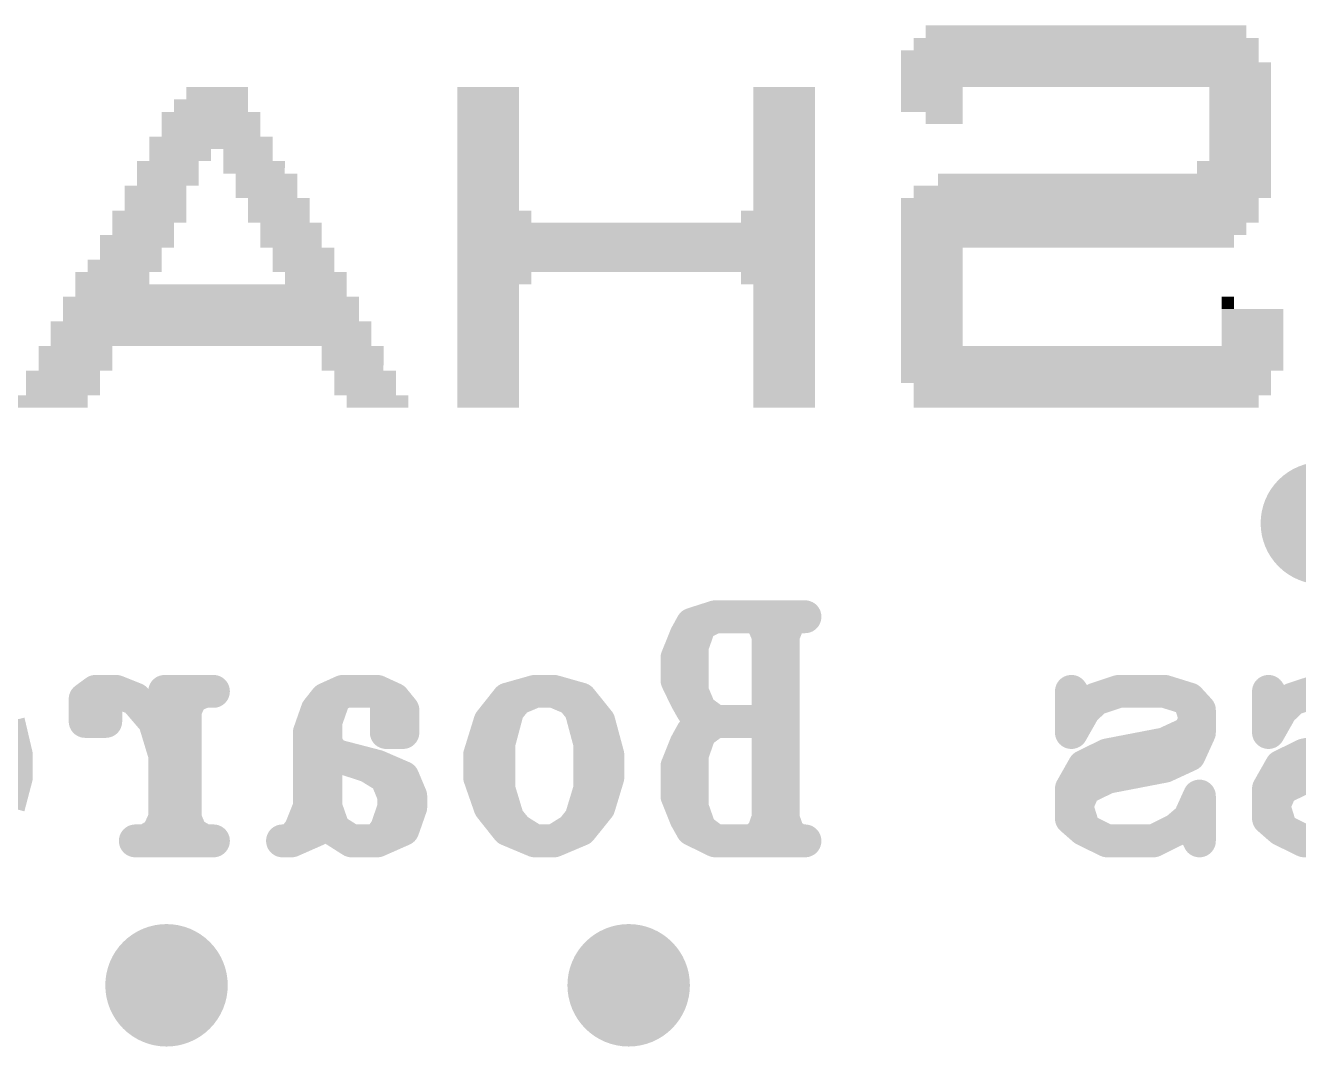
# Model space of a CAD drawing. Extents: x -0.1 to 57.1, y -0.1 to 42.5.
# Drawn here: x 7.39 to 12.9, y 21.73 to 26.15 of the extents above; entities that cross this region are included whole.
import ezdxf

# ---------------------------------------------------------------- set-up
doc = ezdxf.new("R2010")
doc.units = 0
doc.header["$MEASUREMENT"] = 0
doc.layers.get('0').update_dxf_attribs({"linetype": 'CONTINUOUS'})
doc.layers.add('03_ASSY2_GBR', color=2, linetype='CONTINUOUS')

# ---------------------------------------------------------------- blocks, each defined once
blk = doc.blocks.new('ROUND_182')
at = {"const_width": 0.265}
blk.add_lwpolyline([(-0.1325, 0, 1), (0.1325, 0, 1)], format="xyb", close=True, dxfattribs=at)
blk = doc.blocks.new('ROUND_152')
at = {"const_width": 0.07112}
blk.add_lwpolyline([(-0.03556, 0, 1), (0.03556, 0, 1)], format="xyb", close=True, dxfattribs=at)

msp = doc.modelspace()

# ---------------------------------------------------------------- linework, layer by layer
at = {"layer": '03_ASSY2_GBR', "const_width": 0.14224}
for points in [[(10.375, 23.595), (10.275, 23.563)], [(10.375, 23.595), (10.309, 23.563)], [(10.763, 23.595), (10.375, 23.595)], [(10.536, 23.595), (10.603, 23.563)], [(10.569, 23.595), (10.603, 23.514)], [(10.603, 23.595), (10.603, 22.625)], [(10.669, 23.595), (10.669, 22.625)], [(10.736, 23.595), (10.669, 23.563)], [(10.702, 23.595), (10.669, 23.514)], [(10.248, 23.514), (10.209, 23.417)], [(10.275, 23.563), (10.248, 23.514)], [(10.275, 23.514), (10.248, 23.417)], [(10.309, 23.563), (10.275, 23.466)], [(10.636, 23.563), (10.636, 22.674)], [(10.275, 23.466), (10.275, 23.272)], [(10.209, 23.417), (10.209, 23.32)], [(10.248, 23.417), (10.248, 23.32)], [(10.209, 23.32), (10.248, 23.239)], [(10.248, 23.32), (10.275, 23.239)], [(7.648, 23.239), (7.693, 23.272)], [(7.648, 23.142), (7.648, 23.239)], [(7.693, 23.272), (7.782, 23.272)], [(7.693, 23.191), (7.693, 23.239)], [(7.693, 23.239), (7.737, 23.239)], [(7.737, 23.239), (7.737, 23.142)], [(7.782, 23.272), (7.865, 23.239)], [(7.865, 23.239), (7.948, 23.142)], [(8.203, 23.272), (7.992, 23.272)], [(7.992, 23.272), (7.992, 22.625)], [(8.037, 23.239), (8.037, 22.674)], [(8.081, 23.272), (8.081, 22.625)], [(8.164, 23.272), (8.081, 23.239)], [(8.12, 23.272), (8.081, 23.191)], [(8.69, 23.239), (8.652, 23.191)], [(8.763, 23.272), (8.69, 23.239)], [(8.724, 23.239), (8.69, 23.142)], [(8.763, 23.272), (8.724, 23.239)], [(8.912, 23.272), (8.763, 23.272)], [(8.984, 23.239), (8.912, 23.272)], [(9.023, 23.191), (8.984, 23.239)], [(9.4, 23.142), (9.477, 23.239)], [(9.477, 23.239), (9.594, 23.272)], [(9.477, 23.191), (9.516, 23.239)], [(9.516, 23.239), (9.594, 23.272)], [(9.594, 23.272), (9.677, 23.272)], [(9.677, 23.272), (9.793, 23.239)], [(9.677, 23.272), (9.755, 23.239)], [(9.755, 23.239), (9.793, 23.191)], [(9.793, 23.239), (9.871, 23.142)], [(10.248, 23.239), (10.275, 23.191)], [(10.275, 23.272), (10.309, 23.191)], [(11.971, 23.191), (11.916, 23.272)], [(11.916, 23.272), (11.916, 23.094)], [(11.971, 23.191), (12.021, 23.239)], [(12.021, 23.239), (12.121, 23.272)], [(12.121, 23.272), (12.32, 23.272)], [(12.32, 23.272), (12.426, 23.239)], [(12.426, 23.239), (12.47, 23.191)], [(12.426, 23.239), (12.47, 23.094)], [(12.824, 23.191), (12.769, 23.272)], [(12.769, 23.272), (12.769, 23.094)], [(12.824, 23.191), (12.874, 23.239)], [(12.874, 23.239), (12.974, 23.272)], [(8.652, 23.191), (8.618, 23.094)], [(8.69, 23.191), (8.652, 23.094)], [(8.984, 23.191), (8.951, 23.191)], [(8.951, 23.191), (8.951, 23.094)], [(8.984, 23.142), (8.984, 23.191)], [(9.023, 23.094), (9.023, 23.191)], [(9.438, 23.045), (9.477, 23.191)], [(9.793, 23.191), (9.832, 23.045)], [(10.275, 23.191), (10.375, 23.142)], [(10.309, 23.191), (10.375, 23.142)], [(11.916, 23.094), (11.971, 23.191)], [(12.47, 23.191), (12.426, 23.094)], [(12.47, 23.191), (12.47, 23.094)], [(12.769, 23.094), (12.824, 23.191)], [(7.316, 23.142), (7.35, 22.997)], [(7.737, 23.142), (7.648, 23.142)], [(7.948, 23.142), (7.992, 22.997)], [(8.69, 23.142), (8.69, 22.771)], [(9.355, 22.997), (9.4, 23.142)], [(9.4, 23.045), (9.438, 23.142)], [(9.832, 23.142), (9.871, 23.045)], [(9.871, 23.142), (9.91, 22.997)], [(10.375, 23.142), (10.275, 23.094)], [(10.375, 23.142), (10.309, 23.094)], [(10.603, 23.142), (10.375, 23.142)], [(8.618, 23.094), (8.618, 22.771)], [(8.652, 23.094), (8.652, 22.771)], [(8.951, 23.094), (9.023, 23.094)], [(10.275, 23.094), (10.248, 23.045)], [(10.309, 23.094), (10.275, 22.997)], [(12.426, 23.094), (12.32, 23.045)], [(12.47, 23.094), (12.426, 22.997)], [(8.69, 23.045), (8.724, 22.997)], [(9.4, 22.851), (9.4, 23.045)], [(9.438, 22.851), (9.438, 23.045)], [(9.832, 23.045), (9.832, 22.851)], [(9.871, 23.045), (9.871, 22.851)], [(10.248, 23.045), (10.209, 22.948)], [(10.275, 23.045), (10.248, 22.948)], [(12.32, 23.045), (12.071, 22.997)], [(12.426, 23.045), (12.32, 22.997)], [(13.174, 23.045), (12.924, 22.997)], [(7.35, 22.997), (7.35, 22.9)], [(8.724, 22.997), (8.912, 22.948)], [(8.724, 22.997), (8.873, 22.948)], [(9.355, 22.9), (9.355, 22.997)], [(9.91, 22.997), (9.91, 22.9)], [(10.275, 22.997), (10.275, 22.771)], [(12.071, 22.997), (11.971, 22.948)], [(12.32, 22.997), (12.071, 22.948)], [(12.426, 22.997), (12.32, 22.948)], [(12.924, 22.997), (12.824, 22.948)], [(13.174, 22.997), (12.924, 22.948)], [(8.873, 22.948), (8.951, 22.9)], [(8.912, 22.948), (9.023, 22.9)], [(10.209, 22.948), (10.209, 22.819)], [(10.248, 22.948), (10.248, 22.819)], [(11.971, 22.948), (11.916, 22.851)], [(12.071, 22.948), (11.971, 22.9)], [(12.32, 22.948), (12.071, 22.9)], [(12.824, 22.948), (12.769, 22.851)], [(12.924, 22.948), (12.824, 22.9)], [(13.174, 22.948), (12.924, 22.9)], [(7.35, 22.9), (7.316, 22.771)], [(8.951, 22.9), (8.984, 22.819)], [(8.984, 22.9), (9.023, 22.819)], [(9.023, 22.9), (9.057, 22.819)], [(9.4, 22.771), (9.355, 22.9)], [(9.438, 22.771), (9.4, 22.851)], [(9.477, 22.722), (9.438, 22.851)], [(9.832, 22.851), (9.793, 22.722)], [(9.871, 22.851), (9.832, 22.771)], [(9.91, 22.9), (9.871, 22.771)], [(11.971, 22.851), (11.916, 22.722)], [(11.916, 22.851), (11.971, 22.674)], [(11.916, 22.851), (11.916, 22.722)], [(12.071, 22.9), (11.971, 22.851)], [(12.824, 22.851), (12.769, 22.722)], [(12.769, 22.851), (12.824, 22.674)], [(12.769, 22.851), (12.769, 22.722)], [(12.924, 22.9), (12.824, 22.851)], [(8.984, 22.819), (8.984, 22.771)], [(9.023, 22.819), (9.023, 22.771)], [(9.057, 22.819), (9.057, 22.771)], [(10.209, 22.819), (10.248, 22.722)], [(10.248, 22.819), (10.275, 22.722)], [(12.426, 22.722), (12.47, 22.819)], [(12.47, 22.819), (12.47, 22.625)], [(8.618, 22.771), (8.579, 22.674)], [(8.652, 22.771), (8.618, 22.674)], [(8.69, 22.771), (8.652, 22.674)], [(8.724, 22.674), (8.69, 22.771)], [(8.984, 22.771), (8.951, 22.674)], [(9.023, 22.771), (8.984, 22.674)], [(9.057, 22.771), (9.023, 22.674)], [(9.477, 22.674), (9.4, 22.771)], [(9.871, 22.771), (9.793, 22.674)], [(10.275, 22.771), (10.309, 22.674)], [(7.992, 22.722), (7.948, 22.625)], [(8.081, 22.722), (8.12, 22.625)], [(9.516, 22.674), (9.477, 22.722)], [(9.793, 22.722), (9.755, 22.674)], [(10.248, 22.722), (10.275, 22.674)], [(10.603, 22.722), (10.569, 22.625)], [(10.669, 22.722), (10.702, 22.625)], [(11.916, 22.722), (11.971, 22.674)], [(12.37, 22.674), (12.426, 22.722)], [(12.47, 22.625), (12.426, 22.722)], [(12.769, 22.722), (12.824, 22.674)], [(7.992, 22.674), (7.909, 22.625)], [(8.081, 22.674), (8.164, 22.625)], [(8.579, 22.674), (8.541, 22.625)], [(8.652, 22.674), (8.541, 22.625)], [(8.801, 22.625), (8.724, 22.674)], [(9.023, 22.674), (8.912, 22.625)], [(8.951, 22.674), (8.912, 22.625)], [(9.594, 22.625), (9.477, 22.674)], [(9.594, 22.625), (9.516, 22.674)], [(9.793, 22.674), (9.677, 22.625)], [(9.755, 22.674), (9.677, 22.625)], [(10.275, 22.674), (10.375, 22.625)], [(10.309, 22.674), (10.375, 22.625)], [(10.603, 22.674), (10.536, 22.625)], [(10.669, 22.674), (10.736, 22.625)], [(11.971, 22.674), (12.071, 22.625)], [(12.271, 22.625), (12.37, 22.674)], [(12.824, 22.674), (12.924, 22.625)], [(8.203, 22.625), (7.865, 22.625)], [(8.541, 22.625), (8.502, 22.625)], [(8.912, 22.625), (8.801, 22.625)], [(9.677, 22.625), (9.594, 22.625)], [(10.375, 22.625), (10.763, 22.625)], [(12.071, 22.625), (12.271, 22.625)], [(12.924, 22.625), (13.124, 22.625)]]:
    msp.add_lwpolyline(points, dxfattribs=at)
at = {"layer": '03_ASSY2_GBR'}
for points in [[(11.28602, 26.153946), (11.286054, 26.15398), (12.672982, 26.153946), (12.672946, 26.15398)], [(11.28602, 26.153928), (11.28602, 26.153946), (12.673, 26.153928), (12.672982, 26.153946)], [(11.28602, 26.100128), (11.28602, 26.153928), (12.67298, 26.100128), (12.673, 26.153928)], [(11.286054, 26.15398), (11.286074, 26.154), (12.672946, 26.15398), (11.286074, 26.154)], [(11.23302, 26.099946), (11.233054, 26.09998), (12.72598, 26.099946), (12.725946, 26.09998)], [(11.23302, 26.099926), (11.23302, 26.099946), (12.726, 26.099926), (12.72598, 26.099946)], [(11.23302, 26.047128), (11.23302, 26.099926), (12.726, 26.047128), (12.726, 26.099926)], [(11.233054, 26.09998), (11.233074, 26.1), (12.725946, 26.09998), (12.673108, 26.1)], [(11.285892, 26.1), (11.28602, 26.100128), (12.673108, 26.1), (12.67298, 26.100128)], [(11.17902, 26.046946), (11.179054, 26.04698), (12.725998, 26.046946), (12.726, 26.04698)], [(11.17902, 25.994128), (11.17902, 26.046946), (12.72598, 25.994128), (12.725998, 26.046946)], [(11.179054, 26.04698), (11.179074, 26.047), (12.726, 26.04698), (12.726, 26.047)], [(11.232892, 26.047), (11.23302, 26.047128), (12.726, 26.047), (12.726, 26.047128)], [(11.17902, 25.994), (11.17902, 25.994128), (12.726108, 25.994), (12.72598, 25.994128)], [(11.17902, 25.99398), (11.17902, 25.994), (12.779946, 25.99398), (12.726108, 25.994)], [(11.17902, 25.993926), (11.17902, 25.99398), (12.78, 25.993926), (12.779946, 25.99398)], [(11.17902, 25.94), (11.17902, 25.993926), (12.78, 25.94), (12.78, 25.993926)], [(11.17902, 25.93998), (11.17902, 25.94), (12.78, 25.93998), (12.78, 25.94)], [(11.17902, 25.887), (11.17902, 25.93998), (12.78, 25.887), (12.78, 25.93998)], [(8.08602, 25.886946), (8.086054, 25.88698), (8.35198, 25.886946), (8.351946, 25.88698)], [(8.08602, 25.886926), (8.08602, 25.886946), (8.352, 25.886926), (8.35198, 25.886946)], [(8.08602, 25.834128), (8.08602, 25.886926), (8.352, 25.834128), (8.352, 25.886926)], [(8.086054, 25.88698), (8.086074, 25.887), (8.351946, 25.88698), (8.086074, 25.887)], [(9.25902, 25.886946), (9.259054, 25.88698), (9.52598, 25.886946), (9.525946, 25.88698)], [(9.25902, 25.886926), (9.25902, 25.886946), (9.526, 25.886926), (9.52598, 25.886946)], [(9.25902, 25.834), (9.25902, 25.886926), (9.526, 25.834), (9.526, 25.886926)], [(9.259054, 25.88698), (9.259074, 25.887), (9.525946, 25.88698), (9.259074, 25.887)], [(10.53902, 25.886946), (10.539054, 25.88698), (10.80598, 25.886946), (10.805946, 25.88698)], [(10.53902, 25.886926), (10.53902, 25.886946), (10.806, 25.886926), (10.80598, 25.886946)], [(10.53902, 25.834), (10.53902, 25.886926), (10.806, 25.834), (10.806, 25.886926)], [(10.539054, 25.88698), (10.539074, 25.887), (10.805946, 25.88698), (10.539074, 25.887)], [(11.17902, 25.88698), (11.17902, 25.887), (11.446128, 25.88698), (12.512892, 25.887)], [(11.17902, 25.886852), (11.17902, 25.88698), (11.446, 25.886852), (11.446128, 25.88698)], [(11.17902, 25.834), (11.17902, 25.886852), (11.446, 25.834), (11.446, 25.886852)], [(12.512912, 25.88698), (12.512892, 25.887), (12.78, 25.88698), (12.78, 25.887)], [(12.51302, 25.886872), (12.512912, 25.88698), (12.78, 25.886872), (12.78, 25.88698)], [(12.51302, 25.834), (12.51302, 25.886872), (12.78, 25.834), (12.78, 25.886872)], [(8.03202, 25.833946), (8.032054, 25.83398), (8.351998, 25.833946), (8.352, 25.83398)], [(8.03202, 25.780128), (8.03202, 25.833946), (8.35198, 25.780128), (8.351998, 25.833946)], [(8.032054, 25.83398), (8.032074, 25.834), (8.352, 25.83398), (8.352, 25.834)], [(8.085892, 25.834), (8.08602, 25.834128), (8.352, 25.834), (8.352, 25.834128)], [(9.25902, 25.83398), (9.25902, 25.834), (9.526, 25.83398), (9.526, 25.834)], [(9.25902, 25.78), (9.25902, 25.83398), (9.526, 25.78), (9.526, 25.83398)], [(10.53902, 25.83398), (10.53902, 25.834), (10.806, 25.83398), (10.806, 25.834)], [(10.53902, 25.78), (10.53902, 25.83398), (10.806, 25.78), (10.806, 25.83398)], [(11.17902, 25.83398), (11.17902, 25.834), (11.446, 25.83398), (11.446, 25.834)], [(11.17902, 25.780054), (11.17902, 25.83398), (11.446, 25.780054), (11.446, 25.83398)], [(12.51302, 25.83398), (12.51302, 25.834), (12.78, 25.83398), (12.78, 25.834)], [(12.51302, 25.78), (12.51302, 25.83398), (12.78, 25.78), (12.78, 25.83398)], [(7.97902, 25.779946), (7.979054, 25.77998), (8.40598, 25.779946), (8.405946, 25.77998)], [(7.97902, 25.779926), (7.97902, 25.779946), (8.406, 25.779926), (8.40598, 25.779946)], [(7.97902, 25.727), (7.97902, 25.779926), (8.406, 25.727), (8.406, 25.779926)], [(7.979054, 25.77998), (7.979074, 25.78), (8.405946, 25.77998), (8.352108, 25.78)], [(8.031892, 25.78), (8.03202, 25.780128), (8.352108, 25.78), (8.35198, 25.780128)], [(9.25902, 25.77998), (9.25902, 25.78), (9.526, 25.77998), (9.526, 25.78)], [(9.25902, 25.727), (9.25902, 25.77998), (9.526, 25.727), (9.526, 25.77998)], [(10.53902, 25.77998), (10.53902, 25.78), (10.806, 25.77998), (10.806, 25.78)], [(10.53902, 25.727), (10.53902, 25.77998), (10.806, 25.727), (10.806, 25.77998)], [(11.179074, 25.78), (11.17902, 25.780054), (11.446, 25.78), (11.446, 25.780054)], [(11.285912, 25.77998), (11.285892, 25.78), (11.446, 25.77998), (11.446, 25.78)], [(11.28602, 25.779872), (11.285912, 25.77998), (11.445998, 25.779872), (11.446, 25.77998)], [(11.28602, 25.727054), (11.28602, 25.779872), (11.44598, 25.727054), (11.445998, 25.779872)], [(12.51302, 25.77998), (12.51302, 25.78), (12.78, 25.77998), (12.78, 25.78)], [(12.51302, 25.727), (12.51302, 25.77998), (12.78, 25.727), (12.78, 25.77998)], [(7.97902, 25.72698), (7.97902, 25.727), (8.406, 25.72698), (8.406, 25.727)], [(7.97902, 25.673128), (7.97902, 25.72698), (8.40598, 25.673128), (8.406, 25.72698)], [(9.25902, 25.72698), (9.25902, 25.727), (9.526, 25.72698), (9.526, 25.727)], [(9.25902, 25.673), (9.25902, 25.72698), (9.526, 25.673), (9.526, 25.72698)], [(10.53902, 25.72698), (10.53902, 25.727), (10.806, 25.72698), (10.806, 25.727)], [(10.53902, 25.673), (10.53902, 25.72698), (10.806, 25.673), (10.806, 25.72698)], [(11.286074, 25.727), (11.28602, 25.727054), (11.445926, 25.727), (11.44598, 25.727054)], [(12.51302, 25.72698), (12.51302, 25.727), (12.78, 25.72698), (12.78, 25.727)], [(12.51302, 25.673), (12.51302, 25.72698), (12.78, 25.673), (12.78, 25.72698)], [(7.92602, 25.672946), (7.926054, 25.67298), (8.45898, 25.672946), (8.458946, 25.67298)], [(7.92602, 25.672926), (7.92602, 25.672946), (8.459, 25.672926), (8.45898, 25.672946)], [(7.92602, 25.62), (7.92602, 25.672926), (8.459, 25.62), (8.459, 25.672926)], [(7.92602, 25.61998), (7.92602, 25.62), (8.192128, 25.61998), (8.245892, 25.62)], [(7.92602, 25.619852), (7.92602, 25.61998), (8.192, 25.619852), (8.192128, 25.61998)], [(7.92602, 25.567128), (7.92602, 25.619852), (8.19198, 25.567128), (8.192, 25.619852)], [(7.926054, 25.67298), (7.926074, 25.673), (8.458946, 25.67298), (8.406108, 25.673)], [(7.978892, 25.673), (7.97902, 25.673128), (8.406108, 25.673), (8.40598, 25.673128)], [(8.245912, 25.61998), (8.245892, 25.62), (8.459, 25.61998), (8.459, 25.62)], [(8.24602, 25.619872), (8.245912, 25.61998), (8.458998, 25.619872), (8.459, 25.61998)], [(8.24602, 25.567128), (8.24602, 25.619872), (8.45898, 25.567128), (8.458998, 25.619872)], [(9.25902, 25.67298), (9.25902, 25.673), (9.526, 25.67298), (9.526, 25.673)], [(9.25902, 25.62), (9.25902, 25.67298), (9.526, 25.62), (9.526, 25.67298)], [(9.25902, 25.61998), (9.25902, 25.62), (9.526, 25.61998), (9.526, 25.62)], [(9.25902, 25.567), (9.25902, 25.61998), (9.526, 25.567), (9.526, 25.61998)], [(10.53902, 25.67298), (10.53902, 25.673), (10.806, 25.67298), (10.806, 25.673)], [(10.53902, 25.62), (10.53902, 25.67298), (10.806, 25.62), (10.806, 25.67298)], [(10.53902, 25.61998), (10.53902, 25.62), (10.806, 25.61998), (10.806, 25.62)], [(10.53902, 25.567), (10.53902, 25.61998), (10.806, 25.567), (10.806, 25.61998)], [(12.51302, 25.67298), (12.51302, 25.673), (12.78, 25.67298), (12.78, 25.673)], [(12.51302, 25.62), (12.51302, 25.67298), (12.78, 25.62), (12.78, 25.67298)], [(12.51302, 25.61998), (12.51302, 25.62), (12.78, 25.61998), (12.78, 25.62)], [(12.51302, 25.567128), (12.51302, 25.61998), (12.78, 25.567128), (12.78, 25.61998)], [(7.87202, 25.566946), (7.872054, 25.56698), (8.139094, 25.566946), (8.139128, 25.56698)], [(7.87202, 25.566852), (7.87202, 25.566946), (8.139, 25.566852), (8.139094, 25.566946)], [(7.87202, 25.513), (7.87202, 25.566852), (8.139, 25.513), (8.139, 25.566852)], [(7.872054, 25.56698), (7.872074, 25.567), (8.139128, 25.56698), (8.191926, 25.567)], [(7.925892, 25.567), (7.925946, 25.567054), (8.191926, 25.567), (8.19198, 25.567054)], [(7.925946, 25.567054), (7.92602, 25.567128), (8.19198, 25.567054), (8.19198, 25.567128)], [(8.24602, 25.567), (8.24602, 25.567128), (8.459108, 25.567), (8.45898, 25.567128)], [(8.24602, 25.56698), (8.24602, 25.567), (8.511946, 25.56698), (8.459108, 25.567)], [(8.24602, 25.566928), (8.24602, 25.56698), (8.512, 25.566928), (8.511946, 25.56698)], [(8.24602, 25.513128), (8.24602, 25.566928), (8.51198, 25.513128), (8.512, 25.566928)], [(9.25902, 25.56698), (9.25902, 25.567), (9.526, 25.56698), (9.526, 25.567)], [(9.25902, 25.513), (9.25902, 25.56698), (9.526, 25.513), (9.526, 25.56698)], [(10.53902, 25.56698), (10.53902, 25.567), (10.806, 25.56698), (10.806, 25.567)], [(10.53902, 25.513), (10.53902, 25.56698), (10.806, 25.513), (10.806, 25.56698)], [(12.46002, 25.566946), (12.460054, 25.56698), (12.78, 25.566946), (12.78, 25.56698)], [(12.46002, 25.513128), (12.46002, 25.566946), (12.78, 25.513128), (12.78, 25.566946)], [(12.460054, 25.56698), (12.460074, 25.567), (12.78, 25.56698), (12.78, 25.567)], [(12.512892, 25.567), (12.51302, 25.567128), (12.78, 25.567), (12.78, 25.567128)], [(7.87202, 25.51298), (7.87202, 25.513), (8.139, 25.51298), (8.139, 25.513)], [(7.87202, 25.460128), (7.87202, 25.51298), (8.13898, 25.460128), (8.139, 25.51298)], [(8.24602, 25.513054), (8.24602, 25.513128), (8.512054, 25.513054), (8.51198, 25.513128)], [(8.246074, 25.513), (8.24602, 25.513054), (8.512108, 25.513), (8.512054, 25.513054)], [(8.298912, 25.51298), (8.298892, 25.513), (8.565946, 25.51298), (8.512108, 25.513)], [(8.298966, 25.512926), (8.298912, 25.51298), (8.566, 25.512926), (8.565946, 25.51298)], [(8.29902, 25.512872), (8.298966, 25.512926), (8.566, 25.512872), (8.566, 25.512926)], [(8.29902, 25.46), (8.29902, 25.512872), (8.566, 25.46), (8.566, 25.512872)], [(9.25902, 25.51298), (9.25902, 25.513), (9.526, 25.51298), (9.526, 25.513)], [(9.25902, 25.46), (9.25902, 25.51298), (9.526, 25.46), (9.526, 25.51298)], [(10.53902, 25.51298), (10.53902, 25.513), (10.806, 25.51298), (10.806, 25.513)], [(10.53902, 25.46), (10.53902, 25.51298), (10.806, 25.46), (10.806, 25.51298)], [(11.33902, 25.512946), (11.339054, 25.51298), (12.78, 25.512946), (12.78, 25.51298)], [(11.33902, 25.460128), (11.33902, 25.512946), (12.78, 25.460128), (12.78, 25.512946)], [(11.339054, 25.51298), (11.339074, 25.513), (12.78, 25.51298), (12.78, 25.513)], [(12.459892, 25.513), (12.46002, 25.513128), (12.78, 25.513), (12.78, 25.513128)], [(7.81902, 25.459946), (7.819054, 25.45998), (8.086094, 25.459946), (8.086128, 25.45998)], [(7.81902, 25.459852), (7.81902, 25.459946), (8.086, 25.459852), (8.086094, 25.459946)], [(7.81902, 25.407), (7.81902, 25.459852), (8.086, 25.407), (8.086, 25.459852)], [(7.819054, 25.45998), (7.819074, 25.46), (8.086128, 25.45998), (8.138926, 25.46)], [(7.871892, 25.46), (7.871946, 25.460054), (8.138926, 25.46), (8.13898, 25.460054)], [(7.871946, 25.460054), (7.87202, 25.460128), (8.13898, 25.460054), (8.13898, 25.460128)], [(8.29902, 25.45998), (8.29902, 25.46), (8.566, 25.45998), (8.566, 25.46)], [(8.29902, 25.407128), (8.29902, 25.45998), (8.56598, 25.407128), (8.566, 25.45998)], [(9.25902, 25.45998), (9.25902, 25.46), (9.526, 25.45998), (9.526, 25.46)], [(9.25902, 25.407), (9.25902, 25.45998), (9.526, 25.407), (9.526, 25.45998)], [(10.53902, 25.45998), (10.53902, 25.46), (10.806, 25.45998), (10.806, 25.46)], [(10.53902, 25.407), (10.53902, 25.45998), (10.806, 25.407), (10.806, 25.45998)], [(11.23302, 25.459946), (11.233054, 25.45998), (12.779998, 25.459946), (12.78, 25.45998)], [(11.23302, 25.407128), (11.23302, 25.459946), (12.77998, 25.407128), (12.779998, 25.459946)], [(11.233054, 25.45998), (11.233074, 25.46), (12.78, 25.45998), (12.78, 25.46)], [(11.338892, 25.46), (11.33902, 25.460128), (12.78, 25.46), (12.78, 25.460128)], [(7.81902, 25.40698), (7.81902, 25.407), (8.086, 25.40698), (8.086, 25.407)], [(7.81902, 25.353128), (7.81902, 25.40698), (8.086, 25.353128), (8.086, 25.40698)], [(8.29902, 25.407054), (8.29902, 25.407128), (8.566054, 25.407054), (8.56598, 25.407128)], [(8.299074, 25.407), (8.29902, 25.407054), (8.566108, 25.407), (8.566054, 25.407054)], [(8.351912, 25.40698), (8.351892, 25.407), (8.618946, 25.40698), (8.566108, 25.407)], [(8.351966, 25.406926), (8.351912, 25.40698), (8.619, 25.406926), (8.618946, 25.40698)], [(8.35202, 25.406872), (8.351966, 25.406926), (8.619, 25.406872), (8.619, 25.406926)], [(8.35202, 25.353), (8.35202, 25.406872), (8.619, 25.353), (8.619, 25.406872)], [(9.25902, 25.40698), (9.25902, 25.407), (9.526, 25.40698), (9.526, 25.407)], [(9.25902, 25.353128), (9.25902, 25.40698), (9.52598, 25.353128), (9.526, 25.40698)], [(10.53902, 25.40698), (10.53902, 25.407), (10.806, 25.40698), (10.806, 25.407)], [(10.53902, 25.353128), (10.53902, 25.40698), (10.806, 25.353128), (10.806, 25.40698)], [(11.17902, 25.406946), (11.179054, 25.40698), (12.726094, 25.406946), (12.726128, 25.40698)], [(11.17902, 25.406852), (11.17902, 25.406946), (12.726, 25.406852), (12.726094, 25.406946)], [(11.17902, 25.353), (11.17902, 25.406852), (12.726, 25.353), (12.726, 25.406852)], [(11.179054, 25.40698), (11.179074, 25.407), (12.726128, 25.40698), (12.779926, 25.407)], [(11.232892, 25.407), (11.232946, 25.407054), (12.779926, 25.407), (12.77998, 25.407054)], [(11.232946, 25.407054), (11.23302, 25.407128), (12.77998, 25.407054), (12.77998, 25.407128)], [(7.76602, 25.352946), (7.766054, 25.35298), (8.085998, 25.352946), (8.086, 25.35298)], [(7.76602, 25.300054), (7.76602, 25.352946), (8.08598, 25.300054), (8.085998, 25.352946)], [(7.766054, 25.35298), (7.766074, 25.353), (8.086, 25.35298), (8.086, 25.353)], [(7.818892, 25.353), (7.81902, 25.353128), (8.086, 25.353), (8.086, 25.353128)], [(8.35202, 25.35298), (8.35202, 25.353), (8.619, 25.35298), (8.619, 25.353)], [(8.35202, 25.300128), (8.35202, 25.35298), (8.61898, 25.300128), (8.619, 25.35298)], [(9.25902, 25.353), (9.25902, 25.353128), (9.526108, 25.353), (9.52598, 25.353128)], [(9.25902, 25.35298), (9.25902, 25.353), (9.578946, 25.35298), (9.526108, 25.353)], [(9.25902, 25.352928), (9.25902, 25.35298), (9.579, 25.352928), (9.578946, 25.35298)], [(9.25902, 25.300128), (9.25902, 25.352928), (9.57898, 25.300128), (9.579, 25.352928)], [(10.48602, 25.352946), (10.486054, 25.35298), (10.806, 25.352946), (10.806, 25.35298)], [(10.48602, 25.300128), (10.48602, 25.352946), (10.806, 25.300128), (10.806, 25.352946)], [(10.486054, 25.35298), (10.486074, 25.353), (10.806, 25.35298), (10.806, 25.353)], [(10.538892, 25.353), (10.53902, 25.353128), (10.806, 25.353), (10.806, 25.353128)], [(11.17902, 25.35298), (11.17902, 25.353), (12.726, 25.35298), (12.726, 25.353)], [(11.17902, 25.300054), (11.17902, 25.35298), (12.72598, 25.300054), (12.726, 25.35298)], [(7.76602, 25.3), (7.76602, 25.300054), (8.085926, 25.3), (8.08598, 25.300054)], [(7.76602, 25.29998), (7.76602, 25.3), (8.032128, 25.29998), (8.085926, 25.3)], [(7.76602, 25.299852), (7.76602, 25.29998), (8.032, 25.299852), (8.032128, 25.29998)], [(7.76602, 25.247128), (7.76602, 25.299852), (8.032, 25.247128), (8.032, 25.299852)], [(8.35202, 25.300054), (8.35202, 25.300128), (8.619054, 25.300054), (8.61898, 25.300128)], [(8.352074, 25.3), (8.35202, 25.300054), (8.619108, 25.3), (8.619054, 25.300054)], [(8.405912, 25.29998), (8.405892, 25.3), (8.671946, 25.29998), (8.619108, 25.3)], [(8.405966, 25.299926), (8.405912, 25.29998), (8.672, 25.299926), (8.671946, 25.29998)], [(8.40602, 25.299872), (8.405966, 25.299926), (8.672, 25.299872), (8.672, 25.299926)], [(8.40602, 25.247), (8.40602, 25.299872), (8.672, 25.247), (8.672, 25.299872)], [(9.25902, 25.3), (9.25902, 25.300128), (9.579108, 25.3), (9.57898, 25.300128)], [(9.25902, 25.29998), (9.25902, 25.3), (10.806, 25.29998), (10.806, 25.3)], [(9.25902, 25.247), (9.25902, 25.29998), (10.806, 25.247), (10.806, 25.29998)], [(10.485892, 25.3), (10.48602, 25.300128), (10.806, 25.3), (10.806, 25.300128)], [(11.17902, 25.3), (11.17902, 25.300054), (12.725926, 25.3), (12.72598, 25.300054)], [(11.17902, 25.29998), (11.17902, 25.3), (12.673128, 25.29998), (12.725926, 25.3)], [(11.17902, 25.299852), (11.17902, 25.29998), (12.673, 25.299852), (12.673128, 25.29998)], [(11.17902, 25.247054), (11.17902, 25.299852), (12.67298, 25.247054), (12.673, 25.299852)], [(7.71202, 25.246946), (7.712054, 25.24698), (8.031998, 25.246946), (8.032, 25.24698)], [(7.71202, 25.193054), (7.71202, 25.246946), (8.03198, 25.193054), (8.031998, 25.246946)], [(7.712054, 25.24698), (7.712074, 25.247), (8.032, 25.24698), (8.032, 25.247)], [(7.765892, 25.247), (7.76602, 25.247128), (8.032, 25.247), (8.032, 25.247128)], [(8.40602, 25.24698), (8.40602, 25.247), (8.672, 25.24698), (8.672, 25.247)], [(8.40602, 25.193128), (8.40602, 25.24698), (8.67198, 25.193128), (8.672, 25.24698)], [(9.25902, 25.24698), (9.25902, 25.247), (10.806, 25.24698), (10.806, 25.247)], [(9.25902, 25.193), (9.25902, 25.24698), (10.806, 25.193), (10.806, 25.24698)], [(11.17902, 25.247), (11.17902, 25.247054), (12.672926, 25.247), (12.67298, 25.247054)], [(11.17902, 25.24698), (11.17902, 25.247), (12.620128, 25.24698), (12.672926, 25.247)], [(11.17902, 25.246852), (11.17902, 25.24698), (12.62, 25.246852), (12.620128, 25.24698)], [(11.17902, 25.193054), (11.17902, 25.246852), (12.61998, 25.193054), (12.62, 25.246852)], [(7.71202, 25.193), (7.71202, 25.193054), (8.031926, 25.193), (8.03198, 25.193054)], [(7.71202, 25.19298), (7.71202, 25.193), (7.979128, 25.19298), (8.031926, 25.193)], [(7.71202, 25.192852), (7.71202, 25.19298), (7.979, 25.192852), (7.979128, 25.19298)], [(7.71202, 25.140128), (7.71202, 25.192852), (7.979, 25.140128), (7.979, 25.192852)], [(8.40602, 25.193054), (8.40602, 25.193128), (8.672054, 25.193054), (8.67198, 25.193128)], [(8.406074, 25.193), (8.40602, 25.193054), (8.672108, 25.193), (8.672054, 25.193054)], [(8.458912, 25.19298), (8.458892, 25.193), (8.725946, 25.19298), (8.672108, 25.193)], [(8.458966, 25.192926), (8.458912, 25.19298), (8.726, 25.192926), (8.725946, 25.19298)], [(8.45902, 25.192872), (8.458966, 25.192926), (8.726, 25.192872), (8.726, 25.192926)], [(8.45902, 25.14), (8.45902, 25.192872), (8.726, 25.14), (8.726, 25.192872)], [(9.25902, 25.19298), (9.25902, 25.193), (10.806, 25.19298), (10.806, 25.193)], [(9.25902, 25.14), (9.25902, 25.19298), (10.806, 25.14), (10.806, 25.19298)], [(11.17902, 25.193), (11.17902, 25.193054), (12.619926, 25.193), (12.61998, 25.193054)], [(11.17902, 25.19298), (11.17902, 25.193), (11.446128, 25.19298), (12.619926, 25.193)], [(11.17902, 25.192852), (11.17902, 25.19298), (11.446, 25.192852), (11.446128, 25.19298)], [(11.17902, 25.14), (11.17902, 25.192852), (11.446, 25.14), (11.446, 25.192852)], [(7.65902, 25.139946), (7.659054, 25.13998), (7.978998, 25.139946), (7.979, 25.13998)], [(7.65902, 25.087128), (7.65902, 25.139946), (7.97898, 25.087128), (7.978998, 25.139946)], [(7.659054, 25.13998), (7.659074, 25.14), (7.979, 25.13998), (7.979, 25.14)], [(7.711892, 25.14), (7.71202, 25.140128), (7.979, 25.14), (7.979, 25.140128)], [(8.45902, 25.13998), (8.45902, 25.14), (8.726, 25.13998), (8.726, 25.14)], [(8.45902, 25.087128), (8.45902, 25.13998), (8.72598, 25.087128), (8.726, 25.13998)], [(9.25902, 25.13998), (9.25902, 25.14), (10.806, 25.13998), (10.806, 25.14)], [(9.25902, 25.087), (9.25902, 25.13998), (10.806, 25.087), (10.806, 25.13998)], [(11.17902, 25.13998), (11.17902, 25.14), (11.446, 25.13998), (11.446, 25.14)], [(11.17902, 25.087), (11.17902, 25.13998), (11.446, 25.087), (11.446, 25.13998)], [(7.60602, 25.086946), (7.606054, 25.08698), (7.926094, 25.086946), (7.926128, 25.08698)], [(7.60602, 25.086852), (7.60602, 25.086946), (7.926, 25.086852), (7.926094, 25.086946)], [(7.60602, 25.033128), (7.60602, 25.086852), (7.92598, 25.033128), (7.926, 25.086852)], [(7.606054, 25.08698), (7.606074, 25.087), (7.926128, 25.08698), (7.978926, 25.087)], [(7.658892, 25.087), (7.658946, 25.087054), (7.978926, 25.087), (7.97898, 25.087054)], [(7.658946, 25.087054), (7.65902, 25.087128), (7.97898, 25.087054), (7.97898, 25.087128)], [(8.45902, 25.087054), (8.45902, 25.087128), (8.726054, 25.087054), (8.72598, 25.087128)], [(8.459074, 25.087), (8.45902, 25.087054), (8.726108, 25.087), (8.726054, 25.087054)], [(8.511912, 25.08698), (8.511892, 25.087), (8.778946, 25.08698), (8.726108, 25.087)], [(8.511966, 25.086926), (8.511912, 25.08698), (8.779, 25.086926), (8.778946, 25.08698)], [(8.51202, 25.086872), (8.511966, 25.086926), (8.779, 25.086872), (8.779, 25.086926)], [(8.51202, 25.033128), (8.51202, 25.086872), (8.779, 25.033128), (8.779, 25.086872)], [(9.25902, 25.08698), (9.25902, 25.087), (9.579128, 25.08698), (10.485892, 25.087)], [(9.25902, 25.086852), (9.25902, 25.08698), (9.579, 25.086852), (9.579128, 25.08698)], [(9.25902, 25.033054), (9.25902, 25.086852), (9.57898, 25.033054), (9.579, 25.086852)], [(10.485912, 25.08698), (10.485892, 25.087), (10.806, 25.08698), (10.806, 25.087)], [(10.48602, 25.086872), (10.485912, 25.08698), (10.806, 25.086872), (10.806, 25.08698)], [(10.48602, 25.033054), (10.48602, 25.086872), (10.806, 25.033054), (10.806, 25.086872)], [(11.17902, 25.08698), (11.17902, 25.087), (11.446, 25.08698), (11.446, 25.087)], [(11.17902, 25.033), (11.17902, 25.08698), (11.446, 25.033), (11.446, 25.08698)], [(7.60602, 25.033), (7.60602, 25.033128), (7.926108, 25.033), (7.92598, 25.033128)], [(7.60602, 25.03298), (7.60602, 25.033), (8.779, 25.03298), (8.779, 25.033)], [(7.60602, 24.980128), (7.60602, 25.03298), (8.77898, 24.980128), (8.779, 25.03298)], [(8.511892, 25.033), (8.51202, 25.033128), (8.779, 25.033), (8.779, 25.033128)], [(9.25902, 25.033), (9.25902, 25.033054), (9.578926, 25.033), (9.57898, 25.033054)], [(9.25902, 25.03298), (9.25902, 25.033), (9.526128, 25.03298), (9.578926, 25.033)], [(9.25902, 25.032852), (9.25902, 25.03298), (9.526, 25.032852), (9.526128, 25.03298)], [(9.25902, 24.98), (9.25902, 25.032852), (9.526, 24.98), (9.526, 25.032852)], [(10.486074, 25.033), (10.48602, 25.033054), (10.806, 25.033), (10.806, 25.033054)], [(10.538912, 25.03298), (10.538892, 25.033), (10.806, 25.03298), (10.806, 25.033)], [(10.53902, 25.032872), (10.538912, 25.03298), (10.806, 25.032872), (10.806, 25.03298)], [(10.53902, 24.98), (10.53902, 25.032872), (10.806, 24.98), (10.806, 25.032872)], [(11.17902, 25.03298), (11.17902, 25.033), (11.446, 25.03298), (11.446, 25.033)], [(11.17902, 24.98), (11.17902, 25.03298), (11.446, 24.98), (11.446, 25.03298)], [(7.55202, 24.979946), (7.552054, 24.97998), (8.83298, 24.979946), (8.832946, 24.97998)], [(7.55202, 24.979926), (7.55202, 24.979946), (8.833, 24.979926), (8.83298, 24.979946)], [(7.55202, 24.927), (7.55202, 24.979926), (8.833, 24.927), (8.833, 24.979926)], [(7.552054, 24.97998), (7.552074, 24.98), (8.832946, 24.97998), (8.779108, 24.98)], [(7.605892, 24.98), (7.60602, 24.980128), (8.779108, 24.98), (8.77898, 24.980128)], [(9.25902, 24.97998), (9.25902, 24.98), (9.526, 24.97998), (9.526, 24.98)], [(9.25902, 24.927), (9.25902, 24.97998), (9.526, 24.927), (9.526, 24.97998)], [(10.53902, 24.97998), (10.53902, 24.98), (10.806, 24.97998), (10.806, 24.98)], [(10.53902, 24.927), (10.53902, 24.97998), (10.806, 24.927), (10.806, 24.97998)], [(11.17902, 24.97998), (11.17902, 24.98), (11.446, 24.97998), (11.446, 24.98)], [(11.17902, 24.927), (11.17902, 24.97998), (11.446, 24.927), (11.446, 24.97998)], [(12.56602, 24.979946), (12.566052, 24.97998), (12.619982, 24.979946), (12.619946, 24.97998)], [(12.56602, 24.979928), (12.56602, 24.979946), (12.62, 24.979928), (12.619982, 24.979946)], [(12.56602, 24.927128), (12.56602, 24.979928), (12.61998, 24.927128), (12.62, 24.979928)], [(12.566052, 24.97998), (12.566072, 24.98), (12.619946, 24.97998), (12.566072, 24.98)], [(7.55202, 24.92698), (7.55202, 24.927), (8.833, 24.92698), (8.833, 24.927)], [(7.55202, 24.873128), (7.55202, 24.92698), (8.83298, 24.873128), (8.833, 24.92698)], [(9.25902, 24.92698), (9.25902, 24.927), (9.526, 24.92698), (9.526, 24.927)], [(9.25902, 24.873), (9.25902, 24.92698), (9.526, 24.873), (9.526, 24.92698)], [(10.53902, 24.92698), (10.53902, 24.927), (10.806, 24.92698), (10.806, 24.927)], [(10.53902, 24.873), (10.53902, 24.92698), (10.806, 24.873), (10.806, 24.92698)], [(11.17902, 24.92698), (11.17902, 24.927), (11.446, 24.92698), (11.446, 24.927)], [(11.17902, 24.873), (11.17902, 24.92698), (11.446, 24.873), (11.446, 24.92698)], [(12.56602, 24.927), (12.56602, 24.927128), (12.620108, 24.927), (12.61998, 24.927128)], [(12.56602, 24.92698), (12.56602, 24.927), (12.832946, 24.92698), (12.620108, 24.927)], [(12.56602, 24.926926), (12.56602, 24.92698), (12.833, 24.926926), (12.832946, 24.92698)], [(12.56602, 24.873), (12.56602, 24.926926), (12.833, 24.873), (12.833, 24.926926)], [(7.49902, 24.872946), (7.499054, 24.87298), (8.88598, 24.872946), (8.885946, 24.87298)], [(7.49902, 24.872926), (7.49902, 24.872946), (8.886, 24.872926), (8.88598, 24.872946)], [(7.49902, 24.82), (7.49902, 24.872926), (8.886, 24.82), (8.886, 24.872926)], [(7.499054, 24.87298), (7.499074, 24.873), (8.885946, 24.87298), (8.833108, 24.873)], [(7.551892, 24.873), (7.55202, 24.873128), (8.833108, 24.873), (8.83298, 24.873128)], [(9.25902, 24.87298), (9.25902, 24.873), (9.526, 24.87298), (9.526, 24.873)], [(9.25902, 24.82), (9.25902, 24.87298), (9.526, 24.82), (9.526, 24.87298)], [(10.53902, 24.87298), (10.53902, 24.873), (10.806, 24.87298), (10.806, 24.873)], [(10.53902, 24.82), (10.53902, 24.87298), (10.806, 24.82), (10.806, 24.87298)], [(11.17902, 24.87298), (11.17902, 24.873), (11.446, 24.87298), (11.446, 24.873)], [(11.17902, 24.82), (11.17902, 24.87298), (11.446, 24.82), (11.446, 24.87298)], [(12.56602, 24.87298), (12.56602, 24.873), (12.833, 24.87298), (12.833, 24.873)], [(12.56602, 24.82), (12.56602, 24.87298), (12.833, 24.82), (12.833, 24.87298)], [(7.49902, 24.81998), (7.49902, 24.82), (8.886, 24.81998), (8.886, 24.82)], [(7.49902, 24.767128), (7.49902, 24.81998), (8.88598, 24.767128), (8.886, 24.81998)], [(9.25902, 24.81998), (9.25902, 24.82), (9.526, 24.81998), (9.526, 24.82)], [(9.25902, 24.767), (9.25902, 24.81998), (9.526, 24.767), (9.526, 24.81998)], [(10.53902, 24.81998), (10.53902, 24.82), (10.806, 24.81998), (10.806, 24.82)], [(10.53902, 24.767), (10.53902, 24.81998), (10.806, 24.767), (10.806, 24.81998)], [(11.17902, 24.81998), (11.17902, 24.82), (11.446, 24.81998), (11.446, 24.82)], [(11.17902, 24.767128), (11.17902, 24.81998), (11.44598, 24.767128), (11.446, 24.81998)], [(12.56602, 24.81998), (12.56602, 24.82), (12.833, 24.81998), (12.833, 24.82)], [(12.56602, 24.767128), (12.56602, 24.81998), (12.833, 24.767128), (12.833, 24.81998)], [(7.44602, 24.766946), (7.446054, 24.76698), (7.766094, 24.766946), (7.766128, 24.76698)], [(7.44602, 24.766852), (7.44602, 24.766946), (7.766, 24.766852), (7.766094, 24.766946)], [(7.44602, 24.713), (7.44602, 24.766852), (7.766, 24.713), (7.766, 24.766852)], [(7.446054, 24.76698), (7.446074, 24.767), (7.766128, 24.76698), (8.671892, 24.767)], [(7.498892, 24.767), (7.49902, 24.767128), (8.886108, 24.767), (8.88598, 24.767128)], [(8.671912, 24.76698), (8.671892, 24.767), (8.938946, 24.76698), (8.886108, 24.767)], [(8.671966, 24.766926), (8.671912, 24.76698), (8.939, 24.766926), (8.938946, 24.76698)], [(8.67202, 24.766872), (8.671966, 24.766926), (8.939, 24.766872), (8.939, 24.766926)], [(8.67202, 24.713), (8.67202, 24.766872), (8.939, 24.713), (8.939, 24.766872)], [(9.25902, 24.76698), (9.25902, 24.767), (9.526, 24.76698), (9.526, 24.767)], [(9.25902, 24.713), (9.25902, 24.76698), (9.526, 24.713), (9.526, 24.76698)], [(10.53902, 24.76698), (10.53902, 24.767), (10.806, 24.76698), (10.806, 24.767)], [(10.53902, 24.713), (10.53902, 24.76698), (10.806, 24.713), (10.806, 24.76698)], [(11.17902, 24.767), (11.17902, 24.767128), (11.446108, 24.767), (11.44598, 24.767128)], [(11.17902, 24.76698), (11.17902, 24.767), (12.833, 24.76698), (12.833, 24.767)], [(11.17902, 24.713), (11.17902, 24.76698), (12.833, 24.713), (12.833, 24.76698)], [(12.565892, 24.767), (12.56602, 24.767128), (12.833, 24.767), (12.833, 24.767128)], [(7.44602, 24.71298), (7.44602, 24.713), (7.766, 24.71298), (7.766, 24.713)], [(7.44602, 24.660128), (7.44602, 24.71298), (7.76598, 24.660128), (7.766, 24.71298)], [(8.67202, 24.71298), (8.67202, 24.713), (8.939, 24.71298), (8.939, 24.713)], [(8.67202, 24.660128), (8.67202, 24.71298), (8.93898, 24.660128), (8.939, 24.71298)], [(9.25902, 24.71298), (9.25902, 24.713), (9.526, 24.71298), (9.526, 24.713)], [(9.25902, 24.66), (9.25902, 24.71298), (9.526, 24.66), (9.526, 24.71298)], [(10.53902, 24.71298), (10.53902, 24.713), (10.806, 24.71298), (10.806, 24.713)], [(10.53902, 24.66), (10.53902, 24.71298), (10.806, 24.66), (10.806, 24.71298)], [(11.17902, 24.71298), (11.17902, 24.713), (12.833, 24.71298), (12.833, 24.713)], [(11.17902, 24.660054), (11.17902, 24.71298), (12.83298, 24.660054), (12.833, 24.71298)], [(7.39202, 24.659946), (7.392054, 24.65998), (7.712094, 24.659946), (7.712128, 24.65998)], [(7.39202, 24.659852), (7.39202, 24.659946), (7.712, 24.659852), (7.712094, 24.659946)], [(7.39202, 24.607), (7.39202, 24.659852), (7.712, 24.607), (7.712, 24.659852)], [(7.392054, 24.65998), (7.392074, 24.66), (7.712128, 24.65998), (7.765926, 24.66)], [(7.445892, 24.66), (7.445946, 24.660054), (7.765926, 24.66), (7.76598, 24.660054)], [(7.445946, 24.660054), (7.44602, 24.660128), (7.76598, 24.660054), (7.76598, 24.660128)], [(8.67202, 24.660054), (8.67202, 24.660128), (8.939054, 24.660054), (8.93898, 24.660128)], [(8.672074, 24.66), (8.67202, 24.660054), (8.939108, 24.66), (8.939054, 24.660054)], [(8.725912, 24.65998), (8.725892, 24.66), (8.992946, 24.65998), (8.939108, 24.66)], [(8.725966, 24.659926), (8.725912, 24.65998), (8.993, 24.659926), (8.992946, 24.65998)], [(8.72602, 24.659872), (8.725966, 24.659926), (8.993, 24.659872), (8.993, 24.659926)], [(8.72602, 24.607), (8.72602, 24.659872), (8.993, 24.607), (8.993, 24.659872)], [(9.25902, 24.65998), (9.25902, 24.66), (9.526, 24.65998), (9.526, 24.66)], [(9.25902, 24.607), (9.25902, 24.65998), (9.526, 24.607), (9.526, 24.65998)], [(10.53902, 24.65998), (10.53902, 24.66), (10.806, 24.65998), (10.806, 24.66)], [(10.53902, 24.607), (10.53902, 24.65998), (10.806, 24.607), (10.806, 24.65998)], [(11.17902, 24.66), (11.17902, 24.660054), (12.832926, 24.66), (12.83298, 24.660054)], [(11.17902, 24.65998), (11.17902, 24.66), (12.780128, 24.65998), (12.832926, 24.66)], [(11.17902, 24.659852), (11.17902, 24.65998), (12.78, 24.659852), (12.780128, 24.65998)], [(11.17902, 24.607054), (11.17902, 24.659852), (12.78, 24.607054), (12.78, 24.659852)], [(7.39202, 24.60698), (7.39202, 24.607), (7.712, 24.60698), (7.712, 24.607)], [(7.39202, 24.553128), (7.39202, 24.60698), (7.71198, 24.553128), (7.712, 24.60698)], [(8.72602, 24.60698), (8.72602, 24.607), (8.993, 24.60698), (8.993, 24.607)], [(8.72602, 24.553128), (8.72602, 24.60698), (8.99298, 24.553128), (8.993, 24.60698)], [(9.25902, 24.60698), (9.25902, 24.607), (9.526, 24.60698), (9.526, 24.607)], [(9.25902, 24.553), (9.25902, 24.60698), (9.526, 24.553), (9.526, 24.60698)], [(10.53902, 24.60698), (10.53902, 24.607), (10.806, 24.60698), (10.806, 24.607)], [(10.53902, 24.553), (10.53902, 24.60698), (10.806, 24.553), (10.806, 24.60698)], [(11.179074, 24.607), (11.17902, 24.607054), (12.78, 24.607), (12.78, 24.607054)], [(11.232912, 24.60698), (11.232892, 24.607), (12.78, 24.60698), (12.78, 24.607)], [(11.23302, 24.606872), (11.232912, 24.60698), (12.779998, 24.606872), (12.78, 24.60698)], [(11.23302, 24.553054), (11.23302, 24.606872), (12.77998, 24.553054), (12.779998, 24.606872)], [(7.33902, 24.552946), (7.339054, 24.55298), (7.659094, 24.552946), (7.659128, 24.55298)], [(7.33902, 24.552852), (7.33902, 24.552946), (7.659, 24.552852), (7.659094, 24.552946)], [(7.33902, 24.500054), (7.33902, 24.552852), (7.65898, 24.500054), (7.659, 24.552852)], [(7.339054, 24.55298), (7.339074, 24.553), (7.659128, 24.55298), (7.711926, 24.553)], [(7.391892, 24.553), (7.391946, 24.553054), (7.711926, 24.553), (7.71198, 24.553054)], [(7.391946, 24.553054), (7.39202, 24.553128), (7.71198, 24.553054), (7.71198, 24.553128)], [(8.72602, 24.553054), (8.72602, 24.553128), (8.993054, 24.553054), (8.99298, 24.553128)], [(8.726074, 24.553), (8.72602, 24.553054), (8.993108, 24.553), (8.993054, 24.553054)], [(8.778912, 24.55298), (8.778892, 24.553), (9.045946, 24.55298), (8.993108, 24.553)], [(8.778964, 24.552928), (8.778912, 24.55298), (9.046, 24.552928), (9.045946, 24.55298)], [(8.77902, 24.552872), (8.778964, 24.552928), (9.045998, 24.552872), (9.046, 24.552928)], [(8.77902, 24.500054), (8.77902, 24.552872), (9.04598, 24.500054), (9.045998, 24.552872)], [(9.25902, 24.55298), (9.25902, 24.553), (9.526, 24.55298), (9.526, 24.553)], [(9.25902, 24.500054), (9.25902, 24.55298), (9.52598, 24.500054), (9.526, 24.55298)], [(10.53902, 24.55298), (10.53902, 24.553), (10.806, 24.55298), (10.806, 24.553)], [(10.53902, 24.500054), (10.53902, 24.55298), (10.80598, 24.500054), (10.806, 24.55298)], [(11.23302, 24.553), (11.23302, 24.553054), (12.779926, 24.553), (12.77998, 24.553054)], [(11.23302, 24.55298), (11.23302, 24.553), (12.726128, 24.55298), (12.779926, 24.553)], [(11.23302, 24.552852), (11.23302, 24.55298), (12.726, 24.552852), (12.726128, 24.55298)], [(11.23302, 24.500054), (11.23302, 24.552852), (12.72598, 24.500054), (12.726, 24.552852)], [(7.339074, 24.5), (7.33902, 24.500054), (7.658926, 24.5), (7.65898, 24.500054)], [(8.779074, 24.5), (8.77902, 24.500054), (9.045926, 24.5), (9.04598, 24.500054)], [(9.259074, 24.5), (9.25902, 24.500054), (9.525926, 24.5), (9.52598, 24.500054)], [(10.539074, 24.5), (10.53902, 24.500054), (10.805926, 24.5), (10.80598, 24.500054)], [(11.233074, 24.5), (11.23302, 24.500054), (12.725926, 24.5), (12.72598, 24.500054)]]:
    msp.add_solid(points, dxfattribs=at)

# ---------------------------------------------------------------- block references
for name, p in [('ROUND_182', (13, 24)), ('ROUND_152', (10.375, 23.595)), ('ROUND_152', (10.375, 23.595)), ('ROUND_152', (10.536, 23.595)), ('ROUND_152', (10.569, 23.595)), ('ROUND_152', (10.603, 23.595)), ('ROUND_152', (10.669, 23.595)), ('ROUND_152', (10.702, 23.595)), ('ROUND_152', (10.736, 23.595)), ('ROUND_152', (10.763, 23.595)), ('ROUND_152', (10.248, 23.514)), ('ROUND_152', (10.275, 23.563)), ('ROUND_152', (10.275, 23.514)), ('ROUND_152', (10.309, 23.563)), ('ROUND_152', (10.603, 23.563)), ('ROUND_152', (10.603, 23.514)), ('ROUND_152', (10.636, 23.563)), ('ROUND_152', (10.669, 23.563)), ('ROUND_152', (10.669, 23.514)), ('ROUND_152', (10.275, 23.466)), ('ROUND_152', (10.209, 23.417)), ('ROUND_152', (10.248, 23.417)), ('ROUND_152', (10.209, 23.32)), ('ROUND_152', (10.248, 23.32)), ('ROUND_152', (7.648, 23.239)), ('ROUND_152', (7.693, 23.272)), ('ROUND_152', (7.693, 23.239)), ('ROUND_152', (7.737, 23.239)), ('ROUND_152', (7.782, 23.272)), ('ROUND_152', (7.865, 23.239)), ('ROUND_152', (7.992, 23.272)), ('ROUND_152', (8.037, 23.239)), ('ROUND_152', (8.081, 23.272)), ('ROUND_152', (8.081, 23.239)), ('ROUND_152', (8.12, 23.272)), ('ROUND_152', (8.164, 23.272)), ('ROUND_152', (8.203, 23.272)), ('ROUND_152', (8.69, 23.239)), ('ROUND_152', (8.724, 23.239)), ('ROUND_152', (8.763, 23.272)), ('ROUND_152', (8.763, 23.272)), ('ROUND_152', (8.912, 23.272)), ('ROUND_152', (8.984, 23.239)), ('ROUND_152', (9.477, 23.239)), ('ROUND_152', (9.516, 23.239)), ('ROUND_152', (9.594, 23.272)), ('ROUND_152', (9.594, 23.272)), ('ROUND_152', (9.677, 23.272)), ('ROUND_152', (9.677, 23.272)), ('ROUND_152', (9.677, 23.272)), ('ROUND_152', (9.755, 23.239)), ('ROUND_152', (9.793, 23.239)), ('ROUND_152', (10.248, 23.239)), ('ROUND_152', (10.275, 23.272)), ('ROUND_152', (10.275, 23.239)), ('ROUND_152', (11.916, 23.272)), ('ROUND_152', (12.021, 23.239)), ('ROUND_152', (12.121, 23.272)), ('ROUND_152', (12.32, 23.272)), ('ROUND_152', (12.426, 23.239)), ('ROUND_152', (12.426, 23.239)), ('ROUND_152', (12.769, 23.272)), ('ROUND_152', (12.874, 23.239)), ('ROUND_152', (7.693, 23.191)), ('ROUND_152', (8.081, 23.191)), ('ROUND_152', (8.652, 23.191)), ('ROUND_152', (8.69, 23.191)), ('ROUND_152', (8.951, 23.191)), ('ROUND_152', (8.984, 23.191)), ('ROUND_152', (9.023, 23.191)), ('ROUND_152', (9.477, 23.191)), ('ROUND_152', (9.793, 23.191)), ('ROUND_152', (10.275, 23.191)), ('ROUND_152', (10.309, 23.191)), ('ROUND_152', (11.971, 23.191)), ('ROUND_152', (11.971, 23.191)), ('ROUND_152', (12.47, 23.191)), ('ROUND_152', (12.47, 23.191)), ('ROUND_152', (12.824, 23.191)), ('ROUND_152', (12.824, 23.191)), ('ROUND_152', (7.648, 23.142)), ('ROUND_152', (7.737, 23.142)), ('ROUND_152', (7.948, 23.142)), ('ROUND_152', (8.69, 23.142)), ('ROUND_152', (8.984, 23.142)), ('ROUND_152', (9.4, 23.142)), ('ROUND_152', (9.438, 23.142)), ('ROUND_152', (9.832, 23.142)), ('ROUND_152', (9.871, 23.142)), ('ROUND_152', (10.375, 23.142)), ('ROUND_152', (10.375, 23.142)), ('ROUND_152', (10.375, 23.142)), ('ROUND_152', (10.375, 23.142)), ('ROUND_152', (10.603, 23.142)), ('ROUND_152', (8.618, 23.094)), ('ROUND_152', (8.652, 23.094)), ('ROUND_152', (8.951, 23.094)), ('ROUND_152', (9.023, 23.094)), ('ROUND_152', (10.275, 23.094)), ('ROUND_152', (10.309, 23.094)), ('ROUND_152', (11.916, 23.094)), ('ROUND_152', (12.426, 23.094)), ('ROUND_152', (12.47, 23.094)), ('ROUND_152', (12.47, 23.094)), ('ROUND_152', (12.769, 23.094)), ('ROUND_152', (8.69, 23.045)), ('ROUND_152', (9.4, 23.045)), ('ROUND_152', (9.438, 23.045)), ('ROUND_152', (9.832, 23.045)), ('ROUND_152', (9.871, 23.045)), ('ROUND_152', (10.248, 23.045)), ('ROUND_152', (10.275, 23.045)), ('ROUND_152', (12.32, 23.045)), ('ROUND_152', (12.426, 23.045)), ('ROUND_152', (7.35, 22.997)), ('ROUND_152', (7.992, 22.997)), ('ROUND_152', (8.724, 22.997)), ('ROUND_152', (8.724, 22.997)), ('ROUND_152', (9.355, 22.997)), ('ROUND_152', (9.91, 22.997)), ('ROUND_152', (10.275, 22.997)), ('ROUND_152', (12.071, 22.997)), ('ROUND_152', (12.32, 22.997)), ('ROUND_152', (12.426, 22.997)), ('ROUND_152', (12.924, 22.997)), ('ROUND_152', (8.873, 22.948)), ('ROUND_152', (8.912, 22.948)), ('ROUND_152', (10.209, 22.948)), ('ROUND_152', (10.248, 22.948)), ('ROUND_152', (11.971, 22.948)), ('ROUND_152', (12.071, 22.948)), ('ROUND_152', (12.32, 22.948)), ('ROUND_152', (12.824, 22.948)), ('ROUND_152', (12.924, 22.948)), ('ROUND_152', (7.35, 22.9)), ('ROUND_152', (8.951, 22.9)), ('ROUND_152', (8.984, 22.9)), ('ROUND_152', (9.023, 22.9)), ('ROUND_152', (9.355, 22.9)), ('ROUND_152', (9.4, 22.851)), ('ROUND_152', (9.438, 22.851)), ('ROUND_152', (9.832, 22.851)), ('ROUND_152', (9.871, 22.851)), ('ROUND_152', (9.91, 22.9)), ('ROUND_152', (11.916, 22.851)), ('ROUND_152', (11.916, 22.851)), ('ROUND_152', (11.971, 22.9)), ('ROUND_152', (11.971, 22.851)), ('ROUND_152', (12.071, 22.9)), ('ROUND_152', (12.769, 22.851)), ('ROUND_152', (12.769, 22.851)), ('ROUND_152', (12.824, 22.9)), ('ROUND_152', (12.824, 22.851)), ('ROUND_152', (12.924, 22.9)), ('ROUND_152', (8.984, 22.819)), ('ROUND_152', (9.023, 22.819)), ('ROUND_152', (9.057, 22.819)), ('ROUND_152', (10.209, 22.819)), ('ROUND_152', (10.248, 22.819)), ('ROUND_152', (12.47, 22.819)), ('ROUND_152', (8.618, 22.771)), ('ROUND_152', (8.652, 22.771)), ('ROUND_152', (8.69, 22.771)), ('ROUND_152', (8.69, 22.771)), ('ROUND_152', (8.984, 22.771)), ('ROUND_152', (9.023, 22.771)), ('ROUND_152', (9.057, 22.771)), ('ROUND_152', (9.4, 22.771)), ('ROUND_152', (9.438, 22.771)), ('ROUND_152', (9.832, 22.771)), ('ROUND_152', (9.871, 22.771)), ('ROUND_152', (10.275, 22.771)), ('ROUND_152', (7.992, 22.722)), ('ROUND_152', (8.081, 22.722)), ('ROUND_152', (9.477, 22.722)), ('ROUND_152', (9.793, 22.722)), ('ROUND_152', (10.248, 22.722)), ('ROUND_152', (10.275, 22.722)), ('ROUND_152', (10.603, 22.722)), ('ROUND_152', (10.669, 22.722)), ('ROUND_152', (11.916, 22.722)), ('ROUND_152', (11.916, 22.722)), ('ROUND_152', (12.426, 22.722)), ('ROUND_152', (12.426, 22.722)), ('ROUND_152', (12.769, 22.722)), ('ROUND_152', (12.769, 22.722)), ('ROUND_152', (7.992, 22.674)), ('ROUND_152', (8.037, 22.674)), ('ROUND_152', (8.081, 22.674)), ('ROUND_152', (8.579, 22.674)), ('ROUND_152', (8.618, 22.674)), ('ROUND_152', (8.652, 22.674)), ('ROUND_152', (8.724, 22.674)), ('ROUND_152', (8.951, 22.674)), ('ROUND_152', (8.984, 22.674)), ('ROUND_152', (9.023, 22.674)), ('ROUND_152', (9.477, 22.674)), ('ROUND_152', (9.516, 22.674)), ('ROUND_152', (9.755, 22.674)), ('ROUND_152', (9.793, 22.674)), ('ROUND_152', (10.275, 22.674)), ('ROUND_152', (10.309, 22.674)), ('ROUND_152', (10.603, 22.674)), ('ROUND_152', (10.636, 22.674)), ('ROUND_152', (10.669, 22.674)), ('ROUND_152', (11.971, 22.674)), ('ROUND_152', (11.971, 22.674)), ('ROUND_152', (12.37, 22.674)), ('ROUND_152', (12.824, 22.674)), ('ROUND_152', (12.824, 22.674)), ('ROUND_152', (7.865, 22.625)), ('ROUND_152', (7.909, 22.625)), ('ROUND_152', (7.948, 22.625)), ('ROUND_152', (7.992, 22.625)), ('ROUND_152', (8.081, 22.625)), ('ROUND_152', (8.12, 22.625)), ('ROUND_152', (8.164, 22.625)), ('ROUND_152', (8.203, 22.625)), ('ROUND_152', (8.502, 22.625)), ('ROUND_152', (8.541, 22.625)), ('ROUND_152', (8.541, 22.625)), ('ROUND_152', (8.801, 22.625)), ('ROUND_152', (8.912, 22.625)), ('ROUND_152', (8.912, 22.625)), ('ROUND_152', (9.594, 22.625)), ('ROUND_152', (9.594, 22.625)), ('ROUND_152', (9.677, 22.625)), ('ROUND_152', (9.677, 22.625)), ('ROUND_152', (10.375, 22.625)), ('ROUND_152', (10.375, 22.625)), ('ROUND_152', (10.536, 22.625)), ('ROUND_152', (10.569, 22.625)), ('ROUND_152', (10.603, 22.625)), ('ROUND_152', (10.669, 22.625)), ('ROUND_152', (10.702, 22.625)), ('ROUND_152', (10.736, 22.625)), ('ROUND_152', (10.763, 22.625)), ('ROUND_152', (12.071, 22.625)), ('ROUND_152', (12.271, 22.625)), ('ROUND_152', (12.47, 22.625)), ('ROUND_152', (12.924, 22.625)), ('ROUND_182', (8, 22)), ('ROUND_182', (10, 22))]:
    msp.add_blockref(name, p, dxfattribs=at)

doc.saveas('drawing.dxf')
